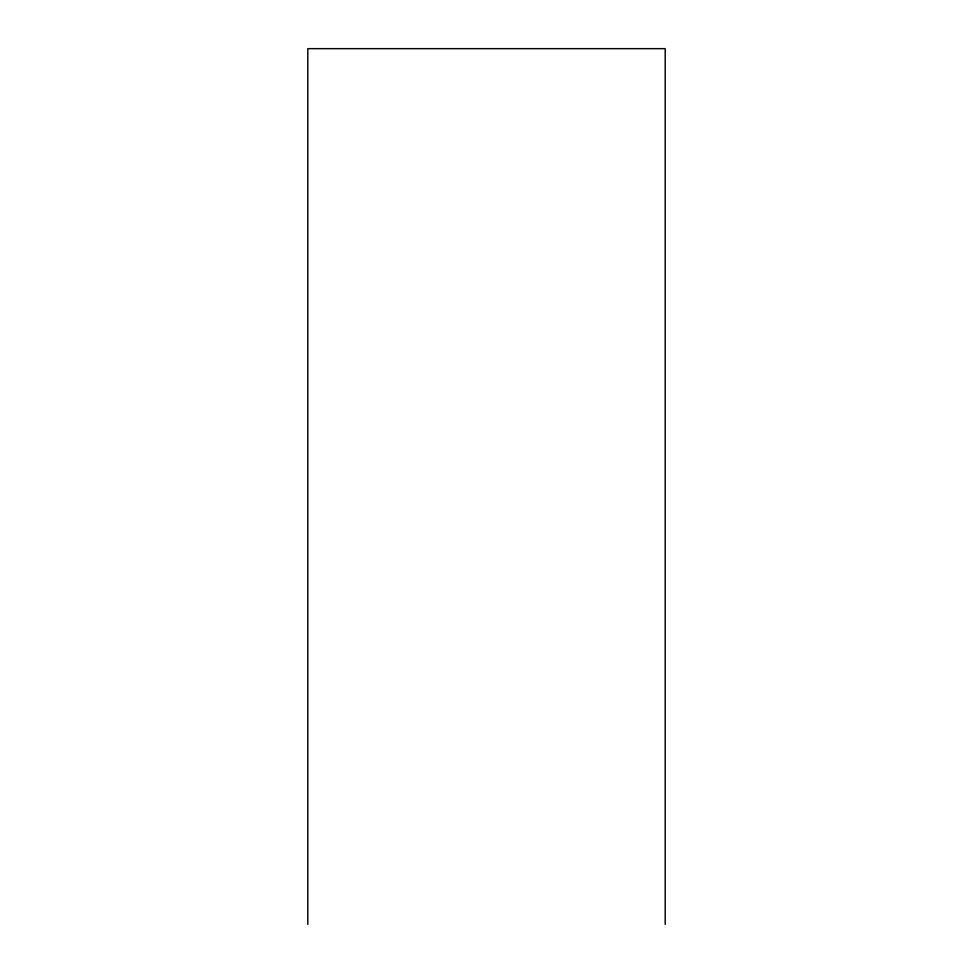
<?xml version="1.0" encoding="UTF-8"?>
<svg xmlns="http://www.w3.org/2000/svg" width="973" height="973" viewBox="0 0 973 973"><rect width="100%" height="100%" fill="white"/><g stroke="black" fill="none" stroke-linecap="round" stroke-linejoin="round"><path stroke-width="1.46" d="M665.191 924.35L665.191 48.65L307.809 48.65L307.809 924.35"/></g></svg>
